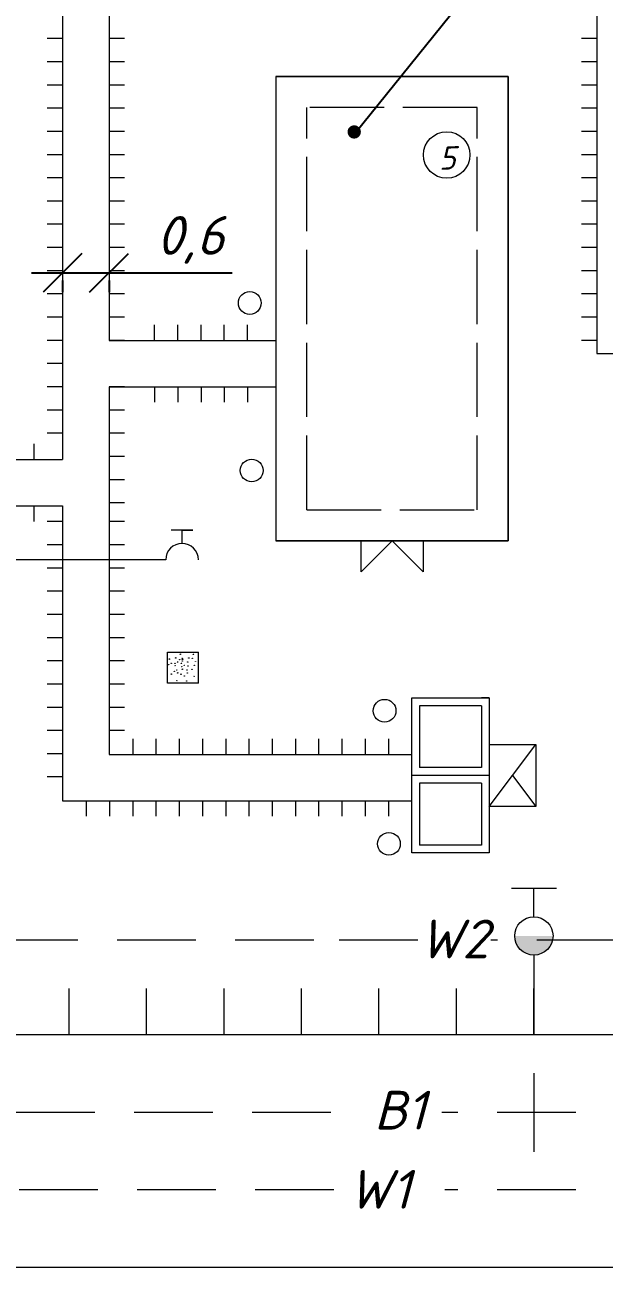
# Model space of a CAD drawing. Header units: millimetres. Extents: x 27137 to 30937, y -4667 to -569.
# Drawn here: x 30489.9 to 30527.3, y -4088.4 to -4008.1 of the extents above; entities that cross this region are included whole.
import ezdxf

# ---------------------------------------------------------------- set-up
doc = ezdxf.new("R2010")
doc.units = ezdxf.units.MM
doc.header["$LTSCALE"] = 0.4
doc.linetypes.add('ACAD_ISO02W100', pattern=[15, 12, -3])
doc.linetypes.add('штриховаяX2', pattern=[38.1, 25.4, -12.7])
doc.styles.add('Isocpeur', font='isocpeui.ttf', dxfattribs={"height": 2.5})
doc.styles.get("Standard").update_dxf_attribs({"font": 'isocpeui.ttf', "height": 2.5})
doc.dimstyles.new('06', dxfattribs={"dimtxt": 2.5, "dimasz": 2.5, "dimexe": 1.25, "dimexo": 0.625, "dimtad": 1, "dimdec": 0, "dimlfac": 200, "dimtxsty": 'Standard', "dimblk": 'OBLIQUE', "dimcen": 2.5, "dimdle": 2, "dimadec": 0, "dimazin": 0, "dimtfac": 1, "dimtdec": 0, "dimtmove": 0, "dimatfit": 3, "dimldrblk": 'OBLIQUE', "dimfxl": 1, "dimarcsym": 0})

# ---------------------------------------------------------------- blocks, each defined once
blk = doc.blocks.new('_Oblique')
at = {"color": 0, "linetype": 'ByBlock', "lineweight": -2}
blk.add_line((-0.5, -0.5), (0.5, 0.5), dxfattribs=at)
blk = doc.blocks.new('*D329')
at = {"color": 0, "lineweight": -2, "transparency": 16777216}
for p, q in [((30490.36, -4024.159), (30495.36, -4024.159)), ((30492.36, -4024.652), (30492.36, -4025.409)), ((30495.36, -4024.159), (30503.318, -4024.159)), ((30495.36, -4024.652), (30495.36, -4025.409))]:
    blk.add_line(p, q, dxfattribs=at)
at = {"layer": 'Defpoints', "color": 0, "transparency": 16777216}
for p in [(30492.36, -4024.027), (30495.36, -4024.027), (30495.36, -4024.159)]:
    blk.add_point(p, dxfattribs=at)
at = {"color": 0, "lineweight": -2, "transparency": 16777216, "xscale": 2.5, "yscale": 2.5, "zscale": 2.5, "rotation": 180}
blk.add_blockref('_Oblique', (30492.36, -4024.159), dxfattribs=at)
at = {"color": 0, "lineweight": -2, "transparency": 16777216, "xscale": 2.5, "yscale": 2.5, "zscale": 2.5}
blk.add_blockref('_Oblique', (30495.36, -4024.159), dxfattribs=at)
at = {"color": 0, "lineweight": 15, "transparency": 16777216, "insert": (30500.621, -4022.034), "char_height": 2.5, "attachment_point": 5, "style": 'Isocpeur'}
blk.add_mtext('0,6', dxfattribs=at)

msp = doc.modelspace()

# ---------------------------------------------------------------- hatches: boundary and pattern name
at = {"lineweight": 15}
h = msp.add_hatch(color=256, dxfattribs=at)
h.dxf.hatch_style = 1
h.paths.add_polyline_path([(30510.7557, -4015.0603), (30511.1882, -4015.0603), (30511.6208, -4015.0603, -1)])
h.paths.add_polyline_path([(30511.1882, -4014.6277, -0.4142136), (30511.6208, -4015.0603), (30511.1882, -4015.0603)])
h = msp.add_hatch(color=256, dxfattribs=at)
h.dxf.hatch_style = 1
h.paths.add_polyline_path([(30511.1882, -4014.6277), (30511.1882, -4015.0603), (30510.7557, -4015.0603, -0.4142136)])
at = {"linetype": 'штриховаяX2', "lineweight": 15, "ltscale": 0.5}
msp.add_hatch(color=256, dxfattribs=at).paths.add_polyline_path([(30521.5497, -4067.0009), (30522.7869, -4067.0009), (30524.0241, -4067.0009, -1)])

# ---------------------------------------------------------------- linework, layer by layer
at = {"lineweight": 15}
for p, q in [((30492.3596, -3990.9031), (30492.3596, -4036.2157)), ((30495.3596, -3993.9031), (30495.3596, -4016.5614)), ((30526.8596, -3993.9031), (30526.8596, -4029.3712)), ((30492.3596, -4009.027), (30491.3596, -4009.027)), ((30492.3596, -4009.027), (30491.3596, -4009.027)), ((30492.3596, -4009.027), (30491.3596, -4009.027)), ((30496.3596, -4009.027), (30495.3596, -4009.027)), ((30496.3596, -4009.027), (30495.3596, -4009.027)), ((30496.3596, -4009.027), (30495.3596, -4009.027)), ((30496.3596, -4009.027), (30495.3596, -4009.027)), ((30496.3596, -4009.027), (30495.3596, -4009.027)), ((30496.3596, -4009.027), (30495.3596, -4009.027)), ((30496.3596, -4009.027), (30495.3596, -4009.027)), ((30496.3596, -4009.027), (30495.3596, -4009.027)), ((30496.3596, -4009.027), (30495.3596, -4009.027)), ((30496.3596, -4009.027), (30495.3596, -4009.027)), ((30496.3596, -4009.027), (30495.3596, -4009.027)), ((30496.3596, -4009.027), (30495.3596, -4009.027)), ((30496.3596, -4009.027), (30495.3596, -4009.027)), ((30496.3596, -4009.027), (30495.3596, -4009.027)), ((30496.3596, -4009.027), (30495.3596, -4009.027)), ((30496.3596, -4009.027), (30495.3596, -4009.027)), ((30496.3596, -4009.027), (30495.3596, -4009.027)), ((30526.8596, -4009.027), (30525.8596, -4009.027)), ((30526.8596, -4009.027), (30525.8596, -4009.027)), ((30526.8596, -4009.027), (30525.8596, -4009.027)), ((30526.8596, -4009.027), (30525.8596, -4009.027)), ((30526.8596, -4009.027), (30525.8596, -4009.027)), ((30526.8596, -4009.027), (30525.8596, -4009.027)), ((30526.8596, -4009.027), (30525.8596, -4009.027)), ((30526.8596, -4009.027), (30525.8596, -4009.027)), ((30492.3596, -4010.527), (30491.3596, -4010.527)), ((30492.3596, -4010.527), (30491.3596, -4010.527)), ((30492.3596, -4010.527), (30491.3596, -4010.527)), ((30492.3596, -4010.527), (30491.3596, -4010.527)), ((30492.3596, -4010.527), (30491.3596, -4010.527)), ((30496.3596, -4010.527), (30495.3596, -4010.527)), ((30496.3596, -4010.527), (30495.3596, -4010.527)), ((30496.3596, -4010.527), (30495.3596, -4010.527)), ((30496.3596, -4010.527), (30495.3596, -4010.527)), ((30496.3596, -4010.527), (30495.3596, -4010.527)), ((30496.3596, -4010.527), (30495.3596, -4010.527)), ((30496.3596, -4010.527), (30495.3596, -4010.527)), ((30496.3596, -4010.527), (30495.3596, -4010.527)), ((30496.3596, -4010.527), (30495.3596, -4010.527)), ((30496.3596, -4010.527), (30495.3596, -4010.527)), ((30496.3596, -4010.527), (30495.3596, -4010.527)), ((30526.8596, -4010.527), (30525.8596, -4010.527)), ((30526.8596, -4010.527), (30525.8596, -4010.527)), ((30526.8596, -4010.527), (30525.8596, -4010.527)), ((30526.8596, -4010.527), (30525.8596, -4010.527)), ((30526.8596, -4010.527), (30525.8596, -4010.527)), ((30526.8596, -4010.527), (30525.8596, -4010.527)), ((30492.3596, -4012.027), (30491.3596, -4012.027)), ((30492.3596, -4012.027), (30491.3596, -4012.027)), ((30492.3596, -4012.027), (30491.3596, -4012.027)), ((30492.3596, -4012.027), (30491.3596, -4012.027)), ((30492.3596, -4012.027), (30491.3596, -4012.027)), ((30492.3596, -4012.027), (30491.3596, -4012.027)), ((30492.3596, -4012.027), (30491.3596, -4012.027)), ((30492.3596, -4012.027), (30491.3596, -4012.027)), ((30492.3596, -4012.027), (30491.3596, -4012.027)), ((30492.3596, -4012.027), (30491.3596, -4012.027)), ((30492.3596, -4012.027), (30491.3596, -4012.027)), ((30496.3596, -4012.027), (30495.3596, -4012.027)), ((30496.3596, -4012.027), (30495.3596, -4012.027)), ((30496.3596, -4012.027), (30495.3596, -4012.027)), ((30496.3596, -4012.027), (30495.3596, -4012.027)), ((30496.3596, -4012.027), (30495.3596, -4012.027)), ((30496.3596, -4012.027), (30495.3596, -4012.027)), ((30496.3596, -4012.027), (30495.3596, -4012.027)), ((30496.3596, -4012.027), (30495.3596, -4012.027)), ((30496.3596, -4012.027), (30495.3596, -4012.027)), ((30496.3596, -4012.027), (30495.3596, -4012.027)), ((30496.3596, -4012.027), (30495.3596, -4012.027)), ((30496.3596, -4012.027), (30495.3596, -4012.027)), ((30496.3596, -4012.027), (30495.3596, -4012.027)), ((30496.3596, -4012.027), (30495.3596, -4012.027)), ((30496.3596, -4012.027), (30495.3596, -4012.027)), ((30496.3596, -4012.027), (30495.3596, -4012.027)), ((30496.3596, -4012.027), (30495.3596, -4012.027)), ((30496.3596, -4012.027), (30495.3596, -4012.027)), ((30496.3596, -4012.027), (30495.3596, -4012.027)), ((30496.3596, -4012.027), (30495.3596, -4012.027)), ((30496.3596, -4012.027), (30495.3596, -4012.027)), ((30496.3596, -4012.027), (30495.3596, -4012.027)), ((30496.3596, -4012.027), (30495.3596, -4012.027)), ((30496.3596, -4012.027), (30495.3596, -4012.027)), ((30496.3596, -4012.027), (30495.3596, -4012.027)), ((30496.3596, -4012.027), (30495.3596, -4012.027)), ((30506.1313, -4011.4736), (30521.1313, -4011.4736)), ((30521.1313, -4011.4736), (30506.1313, -4011.4736)), ((30506.1313, -4011.4736), (30506.1313, -4041.4736)), ((30521.1313, -4011.4736), (30521.1313, -4041.4736)), ((30521.1313, -4041.4736), (30521.1313, -4011.4736)), ((30526.8596, -4012.027), (30525.8596, -4012.027)), ((30526.8596, -4012.027), (30525.8596, -4012.027)), ((30526.8596, -4012.027), (30525.8596, -4012.027)), ((30492.3596, -4013.527), (30491.3596, -4013.527)), ((30492.3596, -4013.527), (30491.3596, -4013.527)), ((30492.3596, -4013.527), (30491.3596, -4013.527)), ((30492.3596, -4013.527), (30491.3596, -4013.527)), ((30492.3596, -4013.527), (30491.3596, -4013.527)), ((30492.3596, -4013.527), (30491.3596, -4013.527)), ((30492.3596, -4013.527), (30491.3596, -4013.527)), ((30492.3596, -4013.527), (30491.3596, -4013.527)), ((30496.3596, -4013.527), (30495.3596, -4013.527)), ((30496.3596, -4013.527), (30495.3596, -4013.527)), ((30496.3596, -4013.527), (30495.3596, -4013.527)), ((30496.3596, -4013.527), (30495.3596, -4013.527)), ((30496.3596, -4013.527), (30495.3596, -4013.527)), ((30496.3596, -4013.527), (30495.3596, -4013.527)), ((30496.3596, -4013.527), (30495.3596, -4013.527)), ((30496.3596, -4013.527), (30495.3596, -4013.527)), ((30496.3596, -4013.527), (30495.3596, -4013.527)), ((30496.3596, -4013.527), (30495.3596, -4013.527)), ((30496.3596, -4013.527), (30495.3596, -4013.527)), ((30496.3596, -4013.527), (30495.3596, -4013.527)), ((30496.3596, -4013.527), (30495.3596, -4013.527)), ((30496.3596, -4013.527), (30495.3596, -4013.527)), ((30496.3596, -4013.527), (30495.3596, -4013.527)), ((30496.3596, -4013.527), (30495.3596, -4013.527)), ((30496.3596, -4013.527), (30495.3596, -4013.527)), ((30496.3596, -4013.527), (30495.3596, -4013.527)), ((30496.3596, -4013.527), (30495.3596, -4013.527)), ((30496.3596, -4013.527), (30495.3596, -4013.527)), ((30496.3596, -4013.527), (30495.3596, -4013.527)), ((30496.3596, -4013.527), (30495.3596, -4013.527)), ((30496.3596, -4013.527), (30495.3596, -4013.527)), ((30496.3596, -4013.527), (30495.3596, -4013.527)), ((30496.3596, -4013.527), (30495.3596, -4013.527)), ((30496.3596, -4013.527), (30495.3596, -4013.527)), ((30496.3596, -4013.527), (30495.3596, -4013.527)), ((30496.3596, -4013.527), (30495.3596, -4013.527)), ((30496.3596, -4013.527), (30495.3596, -4013.527)), ((30496.3596, -4013.527), (30495.3596, -4013.527)), ((30496.3596, -4013.527), (30495.3596, -4013.527)), ((30496.3596, -4013.527), (30495.3596, -4013.527)), ((30496.3596, -4013.527), (30495.3596, -4013.527)), ((30496.3596, -4013.527), (30495.3596, -4013.527)), ((30526.8596, -4013.527), (30525.8596, -4013.527)), ((30526.8596, -4013.527), (30525.8596, -4013.527)), ((30526.8596, -4013.527), (30525.8596, -4013.527)), ((30526.8596, -4013.527), (30525.8596, -4013.527)), ((30526.8596, -4013.527), (30525.8596, -4013.527)), ((30492.3596, -4015.027), (30491.3596, -4015.027)), ((30492.3596, -4015.027), (30491.3596, -4015.027)), ((30492.3596, -4015.027), (30491.3596, -4015.027)), ((30492.3596, -4015.027), (30491.3596, -4015.027)), ((30492.3596, -4015.027), (30491.3596, -4015.027)), ((30492.3596, -4015.027), (30491.3596, -4015.027)), ((30492.3596, -4015.027), (30491.3596, -4015.027)), ((30492.3596, -4015.027), (30491.3596, -4015.027)), ((30495.3596, -4015.027), (30495.3596, -4027.502)), ((30496.3596, -4015.027), (30495.3596, -4015.027)), ((30496.3596, -4015.027), (30495.3596, -4015.027)), ((30496.3596, -4015.027), (30495.3596, -4015.027)), ((30496.3596, -4015.027), (30495.3596, -4015.027)), ((30496.3596, -4015.027), (30495.3596, -4015.027)), ((30496.3596, -4015.027), (30495.3596, -4015.027)), ((30496.3596, -4015.027), (30495.3596, -4015.027)), ((30496.3596, -4015.027), (30495.3596, -4015.027)), ((30496.3596, -4015.027), (30495.3596, -4015.027)), ((30496.3596, -4015.027), (30495.3596, -4015.027)), ((30496.3596, -4015.027), (30495.3596, -4015.027)), ((30496.3596, -4015.027), (30495.3596, -4015.027)), ((30496.3596, -4015.027), (30495.3596, -4015.027)), ((30496.3596, -4015.027), (30495.3596, -4015.027)), ((30496.3596, -4015.027), (30495.3596, -4015.027)), ((30496.3596, -4015.027), (30495.3596, -4015.027)), ((30496.3596, -4015.027), (30495.3596, -4015.027)), ((30496.3596, -4015.027), (30495.3596, -4015.027)), ((30496.3596, -4015.027), (30495.3596, -4015.027)), ((30496.3596, -4015.027), (30495.3596, -4015.027)), ((30496.3596, -4015.027), (30495.3596, -4015.027)), ((30496.3596, -4015.027), (30495.3596, -4015.027)), ((30526.8596, -4015.027), (30525.8596, -4015.027)), ((30526.8596, -4015.027), (30525.8596, -4015.027)), ((30526.8596, -4015.027), (30525.8596, -4015.027)), ((30526.8596, -4015.027), (30525.8596, -4015.027)), ((30526.8596, -4015.027), (30525.8596, -4015.027)), ((30526.8596, -4015.027), (30525.8596, -4015.027)), ((30526.8596, -4015.027), (30525.8596, -4015.027)), ((30526.8596, -4015.027), (30525.8596, -4015.027)), ((30526.8596, -4015.027), (30525.8596, -4015.027)), ((30526.8596, -4015.027), (30525.8596, -4015.027)), ((30526.8596, -4015.027), (30525.8596, -4015.027)), ((30492.3596, -4016.527), (30491.3596, -4016.527)), ((30492.3596, -4016.527), (30491.3596, -4016.527)), ((30492.3596, -4016.527), (30491.3596, -4016.527)), ((30492.3596, -4016.527), (30491.3596, -4016.527)), ((30492.3596, -4016.527), (30491.3596, -4016.527)), ((30492.3596, -4016.527), (30491.3596, -4016.527)), ((30496.3596, -4016.527), (30495.3596, -4016.527)), ((30496.3596, -4016.527), (30495.3596, -4016.527)), ((30496.3596, -4016.527), (30495.3596, -4016.527)), ((30496.3596, -4016.527), (30495.3596, -4016.527)), ((30496.3596, -4016.527), (30495.3596, -4016.527)), ((30496.3596, -4016.527), (30495.3596, -4016.527)), ((30496.3596, -4016.527), (30495.3596, -4016.527)), ((30496.3596, -4016.527), (30495.3596, -4016.527)), ((30496.3596, -4016.527), (30495.3596, -4016.527)), ((30496.3596, -4016.527), (30495.3596, -4016.527)), ((30496.3596, -4016.527), (30495.3596, -4016.527)), ((30496.3596, -4016.527), (30495.3596, -4016.527)), ((30496.3596, -4016.527), (30495.3596, -4016.527)), ((30526.8596, -4016.527), (30525.8596, -4016.527)), ((30526.8596, -4016.527), (30525.8596, -4016.527)), ((30526.8596, -4016.527), (30525.8596, -4016.527)), ((30526.8596, -4016.527), (30525.8596, -4016.527)), ((30526.8596, -4016.527), (30525.8596, -4016.527)), ((30526.8596, -4016.527), (30525.8596, -4016.527)), ((30526.8596, -4016.527), (30525.8596, -4016.527)), ((30526.8596, -4016.527), (30525.8596, -4016.527)), ((30492.3596, -4018.027), (30491.3596, -4018.027)), ((30492.3596, -4018.027), (30491.3596, -4018.027)), ((30492.3596, -4018.027), (30491.3596, -4018.027)), ((30496.3596, -4018.027), (30495.3596, -4018.027)), ((30496.3596, -4018.027), (30495.3596, -4018.027)), ((30496.3596, -4018.027), (30495.3596, -4018.027)), ((30496.3596, -4018.027), (30495.3596, -4018.027)), ((30496.3596, -4018.027), (30495.3596, -4018.027)), ((30496.3596, -4018.027), (30495.3596, -4018.027)), ((30496.3596, -4018.027), (30495.3596, -4018.027)), ((30496.3596, -4018.027), (30495.3596, -4018.027)), ((30496.3596, -4018.027), (30495.3596, -4018.027)), ((30496.3596, -4018.027), (30495.3596, -4018.027)), ((30496.3596, -4018.027), (30495.3596, -4018.027)), ((30496.3596, -4018.027), (30495.3596, -4018.027)), ((30496.3596, -4018.027), (30495.3596, -4018.027)), ((30496.3596, -4018.027), (30495.3596, -4018.027)), ((30496.3596, -4018.027), (30495.3596, -4018.027)), ((30496.3596, -4018.027), (30495.3596, -4018.027)), ((30496.3596, -4018.027), (30495.3596, -4018.027)), ((30526.8596, -4018.027), (30525.8596, -4018.027)), ((30526.8596, -4018.027), (30525.8596, -4018.027)), ((30526.8596, -4018.027), (30525.8596, -4018.027)), ((30526.8596, -4018.027), (30525.8596, -4018.027)), ((30526.8596, -4018.027), (30525.8596, -4018.027)), ((30526.8596, -4018.027), (30525.8596, -4018.027)), ((30526.8596, -4018.027), (30525.8596, -4018.027)), ((30526.8596, -4018.027), (30525.8596, -4018.027)), ((30492.3596, -4019.527), (30491.3596, -4019.527)), ((30492.3596, -4019.527), (30491.3596, -4019.527)), ((30492.3596, -4019.527), (30491.3596, -4019.527)), ((30492.3596, -4019.527), (30491.3596, -4019.527)), ((30492.3596, -4019.527), (30491.3596, -4019.527)), ((30496.3596, -4019.527), (30495.3596, -4019.527)), ((30496.3596, -4019.527), (30495.3596, -4019.527)), ((30496.3596, -4019.527), (30495.3596, -4019.527)), ((30496.3596, -4019.527), (30495.3596, -4019.527)), ((30496.3596, -4019.527), (30495.3596, -4019.527)), ((30496.3596, -4019.527), (30495.3596, -4019.527)), ((30496.3596, -4019.527), (30495.3596, -4019.527)), ((30496.3596, -4019.527), (30495.3596, -4019.527)), ((30496.3596, -4019.527), (30495.3596, -4019.527)), ((30496.3596, -4019.527), (30495.3596, -4019.527)), ((30496.3596, -4019.527), (30495.3596, -4019.527)), ((30526.8596, -4019.527), (30525.8596, -4019.527)), ((30526.8596, -4019.527), (30525.8596, -4019.527)), ((30526.8596, -4019.527), (30525.8596, -4019.527)), ((30526.8596, -4019.527), (30525.8596, -4019.527)), ((30526.8596, -4019.527), (30525.8596, -4019.527)), ((30526.8596, -4019.527), (30525.8596, -4019.527)), ((30492.3596, -4021.027), (30491.3596, -4021.027)), ((30492.3596, -4021.027), (30491.3596, -4021.027)), ((30492.3596, -4021.027), (30491.3596, -4021.027)), ((30492.3596, -4021.027), (30491.3596, -4021.027)), ((30492.3596, -4021.027), (30491.3596, -4021.027)), ((30492.3596, -4021.027), (30491.3596, -4021.027)), ((30492.3596, -4021.027), (30491.3596, -4021.027)), ((30492.3596, -4021.027), (30491.3596, -4021.027)), ((30492.3596, -4021.027), (30491.3596, -4021.027)), ((30492.3596, -4021.027), (30491.3596, -4021.027)), ((30492.3596, -4021.027), (30491.3596, -4021.027)), ((30496.3596, -4021.027), (30495.3596, -4021.027)), ((30496.3596, -4021.027), (30495.3596, -4021.027)), ((30496.3596, -4021.027), (30495.3596, -4021.027)), ((30496.3596, -4021.027), (30495.3596, -4021.027)), ((30496.3596, -4021.027), (30495.3596, -4021.027)), ((30496.3596, -4021.027), (30495.3596, -4021.027)), ((30496.3596, -4021.027), (30495.3596, -4021.027)), ((30496.3596, -4021.027), (30495.3596, -4021.027)), ((30496.3596, -4021.027), (30495.3596, -4021.027)), ((30496.3596, -4021.027), (30495.3596, -4021.027)), ((30496.3596, -4021.027), (30495.3596, -4021.027)), ((30496.3596, -4021.027), (30495.3596, -4021.027)), ((30496.3596, -4021.027), (30495.3596, -4021.027)), ((30526.8596, -4021.027), (30525.8596, -4021.027)), ((30526.8596, -4021.027), (30525.8596, -4021.027)), ((30526.8596, -4021.027), (30525.8596, -4021.027)), ((30492.3596, -4022.527), (30491.3596, -4022.527)), ((30492.3596, -4022.527), (30491.3596, -4022.527)), ((30492.3596, -4022.527), (30491.3596, -4022.527)), ((30492.3596, -4022.527), (30491.3596, -4022.527)), ((30492.3596, -4022.527), (30491.3596, -4022.527)), ((30492.3596, -4022.527), (30491.3596, -4022.527)), ((30492.3596, -4022.527), (30491.3596, -4022.527)), ((30492.3596, -4022.527), (30491.3596, -4022.527)), ((30496.3596, -4022.527), (30495.3596, -4022.527)), ((30496.3596, -4022.527), (30495.3596, -4022.527)), ((30496.3596, -4022.527), (30495.3596, -4022.527)), ((30496.3596, -4022.527), (30495.3596, -4022.527)), ((30496.3596, -4022.527), (30495.3596, -4022.527)), ((30496.3596, -4022.527), (30495.3596, -4022.527)), ((30496.3596, -4022.527), (30495.3596, -4022.527)), ((30496.3596, -4022.527), (30495.3596, -4022.527)), ((30496.3596, -4022.527), (30495.3596, -4022.527)), ((30496.3596, -4022.527), (30495.3596, -4022.527)), ((30496.3596, -4022.527), (30495.3596, -4022.527)), ((30496.3596, -4022.527), (30495.3596, -4022.527)), ((30496.3596, -4022.527), (30495.3596, -4022.527)), ((30496.3596, -4022.527), (30495.3596, -4022.527)), ((30496.3596, -4022.527), (30495.3596, -4022.527)), ((30496.3596, -4022.527), (30495.3596, -4022.527)), ((30496.3596, -4022.527), (30495.3596, -4022.527)), ((30526.8596, -4022.527), (30525.8596, -4022.527)), ((30526.8596, -4022.527), (30525.8596, -4022.527)), ((30526.8596, -4022.527), (30525.8596, -4022.527)), ((30526.8596, -4022.527), (30525.8596, -4022.527)), ((30526.8596, -4022.527), (30525.8596, -4022.527)), ((30492.3596, -4024.027), (30491.3596, -4024.027)), ((30492.3596, -4024.027), (30491.3596, -4024.027)), ((30492.3596, -4024.027), (30491.3596, -4024.027)), ((30492.3596, -4024.027), (30491.3596, -4024.027)), ((30492.3596, -4024.027), (30491.3596, -4024.027)), ((30492.3596, -4024.027), (30491.3596, -4024.027)), ((30492.3596, -4024.027), (30491.3596, -4024.027)), ((30492.3596, -4024.027), (30491.3596, -4024.027)), ((30496.3596, -4024.027), (30495.3596, -4024.027)), ((30496.3596, -4024.027), (30495.3596, -4024.027)), ((30496.3596, -4024.027), (30495.3596, -4024.027)), ((30496.3596, -4024.027), (30495.3596, -4024.027)), ((30496.3596, -4024.027), (30495.3596, -4024.027)), ((30496.3596, -4024.027), (30495.3596, -4024.027)), ((30496.3596, -4024.027), (30495.3596, -4024.027)), ((30496.3596, -4024.027), (30495.3596, -4024.027)), ((30496.3596, -4024.027), (30495.3596, -4024.027)), ((30496.3596, -4024.027), (30495.3596, -4024.027)), ((30496.3596, -4024.027), (30495.3596, -4024.027)), ((30526.8596, -4024.027), (30525.8596, -4024.027)), ((30526.8596, -4024.027), (30525.8596, -4024.027)), ((30526.8596, -4024.027), (30525.8596, -4024.027)), ((30526.8596, -4024.027), (30525.8596, -4024.027)), ((30526.8596, -4024.027), (30525.8596, -4024.027)), ((30526.8596, -4024.027), (30525.8596, -4024.027)), ((30526.8596, -4024.027), (30525.8596, -4024.027)), ((30526.8596, -4024.027), (30525.8596, -4024.027)), ((30526.8596, -4024.027), (30525.8596, -4024.027)), ((30526.8596, -4024.027), (30525.8596, -4024.027)), ((30526.8596, -4024.027), (30525.8596, -4024.027)), ((30492.3596, -4025.527), (30491.3596, -4025.527)), ((30492.3596, -4025.527), (30491.3596, -4025.527)), ((30492.3596, -4025.527), (30491.3596, -4025.527)), ((30492.3596, -4025.527), (30491.3596, -4025.527)), ((30492.3596, -4025.527), (30491.3596, -4025.527)), ((30492.3596, -4025.527), (30491.3596, -4025.527)), ((30495.3596, -4025.527), (30495.3596, -4028.527)), ((30496.3596, -4025.527), (30495.3596, -4025.527)), ((30496.3596, -4025.527), (30495.3596, -4025.527)), ((30496.3596, -4025.527), (30495.3596, -4025.527)), ((30496.3596, -4025.527), (30495.3596, -4025.527)), ((30496.3596, -4025.527), (30495.3596, -4025.527)), ((30496.3596, -4025.527), (30495.3596, -4025.527)), ((30496.3596, -4025.527), (30495.3596, -4025.527)), ((30496.3596, -4025.527), (30495.3596, -4025.527)), ((30496.3596, -4025.527), (30495.3596, -4025.527)), ((30496.3596, -4025.527), (30495.3596, -4025.527)), ((30496.3596, -4025.527), (30495.3596, -4025.527)), ((30496.3596, -4025.527), (30495.3596, -4025.527)), ((30496.3596, -4025.527), (30495.3596, -4025.527)), ((30526.8596, -4025.527), (30525.8596, -4025.527)), ((30526.8596, -4025.527), (30525.8596, -4025.527)), ((30526.8596, -4025.527), (30525.8596, -4025.527)), ((30526.8596, -4025.527), (30525.8596, -4025.527)), ((30526.8596, -4025.527), (30525.8596, -4025.527)), ((30526.8596, -4025.527), (30525.8596, -4025.527)), ((30526.8596, -4025.527), (30525.8596, -4025.527)), ((30526.8596, -4025.527), (30525.8596, -4025.527)), ((30492.3596, -4027.027), (30491.3596, -4027.027)), ((30492.3596, -4027.027), (30491.3596, -4027.027)), ((30492.3596, -4027.027), (30491.3596, -4027.027)), ((30496.3596, -4027.027), (30495.3596, -4027.027)), ((30496.3596, -4027.027), (30495.3596, -4027.027)), ((30496.3596, -4027.027), (30495.3596, -4027.027)), ((30496.3596, -4027.027), (30495.3596, -4027.027)), ((30496.3596, -4027.027), (30495.3596, -4027.027)), ((30496.3596, -4027.027), (30495.3596, -4027.027)), ((30496.3596, -4027.027), (30495.3596, -4027.027)), ((30496.3596, -4027.027), (30495.3596, -4027.027)), ((30526.8596, -4027.027), (30525.8596, -4027.027)), ((30526.8596, -4027.027), (30525.8596, -4027.027)), ((30526.8596, -4027.027), (30525.8596, -4027.027)), ((30526.8596, -4027.027), (30525.8596, -4027.027)), ((30526.8596, -4027.027), (30525.8596, -4027.027)), ((30526.8596, -4027.027), (30525.8596, -4027.027)), ((30526.8596, -4027.027), (30525.8596, -4027.027)), ((30526.8596, -4027.027), (30525.8596, -4027.027)), ((30498.3028, -4028.527), (30498.3028, -4027.527)), ((30498.3028, -4028.527), (30498.3028, -4027.527)), ((30499.8028, -4028.527), (30499.8028, -4027.527)), ((30499.8028, -4028.527), (30499.8028, -4027.527)), ((30501.3028, -4028.527), (30501.3028, -4027.527)), ((30501.3028, -4028.527), (30501.3028, -4027.527)), ((30501.3028, -4028.527), (30501.3028, -4027.527)), ((30501.3028, -4028.527), (30501.3028, -4027.527)), ((30502.8028, -4028.527), (30502.8028, -4027.527)), ((30502.8028, -4028.527), (30502.8028, -4027.527)), ((30504.3028, -4028.527), (30504.3028, -4027.527)), ((30504.3028, -4028.527), (30504.3028, -4027.527)), ((30492.3596, -4028.527), (30491.3596, -4028.527)), ((30492.3596, -4028.527), (30491.3596, -4028.527)), ((30492.3596, -4028.527), (30491.3596, -4028.527)), ((30492.3596, -4028.527), (30491.3596, -4028.527)), ((30492.3596, -4028.527), (30491.3596, -4028.527)), ((30495.3596, -4028.527), (30506.1313, -4028.527)), ((30496.3596, -4028.527), (30495.3596, -4028.527)), ((30496.3596, -4028.527), (30495.3596, -4028.527)), ((30496.3596, -4028.527), (30495.3596, -4028.527)), ((30496.3596, -4028.527), (30495.3596, -4028.527)), ((30496.3596, -4028.527), (30495.3596, -4028.527)), ((30496.3596, -4028.527), (30495.3596, -4028.527)), ((30496.3596, -4028.527), (30495.3596, -4028.527)), ((30496.3596, -4028.527), (30495.3596, -4028.527)), ((30496.3596, -4028.527), (30495.3596, -4028.527)), ((30496.3596, -4028.527), (30495.3596, -4028.527)), ((30496.3596, -4028.527), (30495.3596, -4028.527)), ((30496.3596, -4028.527), (30495.3596, -4028.527)), ((30496.3596, -4028.527), (30495.3596, -4028.527)), ((30496.3596, -4028.527), (30495.3596, -4028.527)), ((30496.3596, -4028.527), (30495.3596, -4028.527)), ((30496.3596, -4028.527), (30495.3596, -4028.527)), ((30496.3596, -4028.527), (30495.3596, -4028.527)), ((30496.3596, -4028.527), (30495.3596, -4028.527)), ((30496.3596, -4028.527), (30495.3596, -4028.527)), ((30496.3596, -4028.527), (30495.3596, -4028.527)), ((30496.3596, -4028.527), (30495.3596, -4028.527)), ((30496.3596, -4028.527), (30495.3596, -4028.527)), ((30526.8596, -4028.527), (30525.8596, -4028.527)), ((30526.8596, -4028.527), (30525.8596, -4028.527)), ((30526.8596, -4028.527), (30525.8596, -4028.527)), ((30526.8596, -4028.527), (30525.8596, -4028.527)), ((30526.8596, -4028.527), (30525.8596, -4028.527)), ((30526.8596, -4028.527), (30525.8596, -4028.527)), ((30526.8596, -4029.3712), (30537.6313, -4029.3712)), ((30492.3596, -4030.027), (30491.3596, -4030.027)), ((30492.3596, -4030.027), (30491.3596, -4030.027)), ((30492.3596, -4030.027), (30491.3596, -4030.027)), ((30492.3596, -4030.027), (30491.3596, -4030.027)), ((30492.3596, -4030.027), (30491.3596, -4030.027)), ((30492.3596, -4030.027), (30491.3596, -4030.027)), ((30492.3596, -4030.027), (30491.3596, -4030.027)), ((30492.3596, -4030.027), (30491.3596, -4030.027)), ((30492.3596, -4030.027), (30491.3596, -4030.027)), ((30492.3596, -4030.027), (30491.3596, -4030.027)), ((30492.3596, -4030.027), (30491.3596, -4030.027)), ((30492.3596, -4031.527), (30491.3596, -4031.527)), ((30492.3596, -4031.527), (30491.3596, -4031.527)), ((30492.3596, -4031.527), (30491.3596, -4031.527)), ((30492.3596, -4031.527), (30491.3596, -4031.527)), ((30492.3596, -4031.527), (30491.3596, -4031.527)), ((30492.3596, -4031.527), (30491.3596, -4031.527)), ((30492.3596, -4031.527), (30491.3596, -4031.527)), ((30492.3596, -4031.527), (30491.3596, -4031.527)), ((30495.3596, -4031.527), (30506.1313, -4031.527)), ((30496.3596, -4031.527), (30495.3596, -4031.527)), ((30496.3596, -4031.527), (30495.3596, -4031.527)), ((30496.3596, -4031.527), (30495.3596, -4031.527)), ((30496.3596, -4031.527), (30495.3596, -4031.527)), ((30496.3596, -4031.527), (30495.3596, -4031.527)), ((30496.3596, -4031.527), (30495.3596, -4031.527)), ((30496.3596, -4031.527), (30495.3596, -4031.527)), ((30496.3596, -4031.527), (30495.3596, -4031.527)), ((30495.3596, -4031.527), (30495.3596, -4039.2157)), ((30498.3028, -4031.527), (30498.3028, -4032.527)), ((30498.3028, -4031.527), (30498.3028, -4032.527)), ((30499.8028, -4031.527), (30499.8028, -4032.527)), ((30499.8028, -4031.527), (30499.8028, -4032.527)), ((30501.3028, -4031.527), (30501.3028, -4032.527)), ((30501.3028, -4031.527), (30501.3028, -4032.527)), ((30501.3028, -4031.527), (30501.3028, -4032.527)), ((30501.3028, -4031.527), (30501.3028, -4032.527)), ((30502.8028, -4031.527), (30502.8028, -4032.527)), ((30502.8028, -4031.527), (30502.8028, -4032.527)), ((30504.3028, -4031.527), (30504.3028, -4032.527)), ((30504.3028, -4031.527), (30504.3028, -4032.527)), ((30492.3596, -4033.027), (30491.3596, -4033.027)), ((30492.3596, -4033.027), (30491.3596, -4033.027)), ((30492.3596, -4033.027), (30491.3596, -4033.027)), ((30492.3596, -4033.027), (30491.3596, -4033.027)), ((30492.3596, -4033.027), (30491.3596, -4033.027)), ((30492.3596, -4033.027), (30491.3596, -4033.027)), ((30492.3596, -4033.027), (30491.3596, -4033.027)), ((30492.3596, -4033.027), (30491.3596, -4033.027)), ((30496.3596, -4033.027), (30495.3596, -4033.027)), ((30496.3596, -4033.027), (30495.3596, -4033.027)), ((30496.3596, -4033.027), (30495.3596, -4033.027)), ((30496.3596, -4033.027), (30495.3596, -4033.027)), ((30496.3596, -4033.027), (30495.3596, -4033.027)), ((30496.3596, -4033.027), (30495.3596, -4033.027)), ((30496.3596, -4033.027), (30495.3596, -4033.027)), ((30496.3596, -4033.027), (30495.3596, -4033.027)), ((30496.3596, -4033.027), (30495.3596, -4033.027)), ((30496.3596, -4033.027), (30495.3596, -4033.027)), ((30496.3596, -4033.027), (30495.3596, -4033.027)), ((30492.3596, -4034.527), (30491.3596, -4034.527)), ((30492.3596, -4034.527), (30491.3596, -4034.527)), ((30492.3596, -4034.527), (30491.3596, -4034.527)), ((30496.3596, -4034.527), (30495.3596, -4034.527)), ((30496.3596, -4034.527), (30495.3596, -4034.527)), ((30496.3596, -4034.527), (30495.3596, -4034.527)), ((30496.3596, -4034.527), (30495.3596, -4034.527)), ((30496.3596, -4034.527), (30495.3596, -4034.527)), ((30496.3596, -4034.527), (30495.3596, -4034.527)), ((30496.3596, -4034.527), (30495.3596, -4034.527)), ((30496.3596, -4034.527), (30495.3596, -4034.527)), ((30496.3596, -4034.527), (30495.3596, -4034.527)), ((30496.3596, -4034.527), (30495.3596, -4034.527)), ((30496.3596, -4034.527), (30495.3596, -4034.527)), ((30496.3596, -4034.527), (30495.3596, -4034.527)), ((30496.3596, -4034.527), (30495.3596, -4034.527)), ((30496.3596, -4034.527), (30495.3596, -4034.527)), ((30496.3596, -4034.527), (30495.3596, -4034.527)), ((30496.3596, -4034.527), (30495.3596, -4034.527)), ((30496.3596, -4034.527), (30495.3596, -4034.527)), ((30496.3596, -4034.527), (30495.3596, -4034.527)), ((30496.3596, -4034.527), (30495.3596, -4034.527)), ((30496.3596, -4034.527), (30495.3596, -4034.527)), ((30496.3596, -4034.527), (30495.3596, -4034.527)), ((30496.3596, -4034.527), (30495.3596, -4034.527)), ((30490.5311, -4036.2157), (30490.5311, -4035.2157)), ((30490.5311, -4036.2157), (30490.5311, -4035.2157)), ((30496.3596, -4036.027), (30495.3596, -4036.027)), ((30496.3596, -4036.027), (30495.3596, -4036.027)), ((30496.3596, -4036.027), (30495.3596, -4036.027)), ((30496.3596, -4036.027), (30495.3596, -4036.027)), ((30496.3596, -4036.027), (30495.3596, -4036.027)), ((30496.3596, -4036.027), (30495.3596, -4036.027)), ((30496.3596, -4036.027), (30495.3596, -4036.027)), ((30496.3596, -4036.027), (30495.3596, -4036.027)), ((30496.3596, -4036.027), (30495.3596, -4036.027)), ((30496.3596, -4036.027), (30495.3596, -4036.027)), ((30496.3596, -4036.027), (30495.3596, -4036.027)), ((30453.0311, -4036.2157), (30492.3596, -4036.2157)), ((30496.3596, -4037.527), (30495.3596, -4037.527)), ((30496.3596, -4037.527), (30495.3596, -4037.527)), ((30496.3596, -4037.527), (30495.3596, -4037.527)), ((30496.3596, -4037.527), (30495.3596, -4037.527)), ((30496.3596, -4037.527), (30495.3596, -4037.527)), ((30496.3596, -4037.527), (30495.3596, -4037.527)), ((30496.3596, -4037.527), (30495.3596, -4037.527)), ((30496.3596, -4037.527), (30495.3596, -4037.527)), ((30453.0311, -4039.2157), (30492.3596, -4039.2157)), ((30490.5311, -4040.2157), (30490.5311, -4039.2157)), ((30490.5311, -4040.2157), (30490.5311, -4039.2157)), ((30496.3596, -4039.027), (30495.3596, -4039.027)), ((30496.3596, -4039.027), (30495.3596, -4039.027)), ((30496.3596, -4039.027), (30495.3596, -4039.027)), ((30492.3596, -4040.2317), (30491.3596, -4040.2317)), ((30492.3596, -4040.2317), (30491.3596, -4040.2317)), ((30492.3596, -4040.2317), (30491.3596, -4040.2317)), ((30492.3596, -4040.2317), (30491.3596, -4040.2317)), ((30492.3596, -4040.2317), (30491.3596, -4040.2317)), ((30492.3596, -4040.2317), (30491.3596, -4040.2317)), ((30492.3596, -4040.2317), (30491.3596, -4040.2317)), ((30492.3596, -4040.2317), (30491.3596, -4040.2317)), ((30496.3596, -4040.2317), (30495.3596, -4040.2317)), ((30496.3596, -4040.2317), (30495.3596, -4040.2317)), ((30496.3596, -4040.2317), (30495.3596, -4040.2317)), ((30496.3596, -4040.2317), (30495.3596, -4040.2317)), ((30496.3596, -4040.2317), (30495.3596, -4040.2317)), ((30496.3596, -4040.2317), (30495.3596, -4040.2317)), ((30496.3596, -4040.2317), (30495.3596, -4040.2317)), ((30496.3596, -4040.2317), (30495.3596, -4040.2317)), ((30496.3596, -4040.2317), (30495.3596, -4040.2317)), ((30496.3596, -4040.2317), (30495.3596, -4040.2317)), ((30496.3596, -4040.2317), (30495.3596, -4040.2317)), ((30500.7746, -4040.7939), (30499.3746, -4040.7939)), ((30500.0746, -4041.6435), (30500.0746, -4040.7939)), ((30500.0746, -4040.7939), (30500.7746, -4040.7939)), ((30492.3596, -4041.7317), (30491.3596, -4041.7317)), ((30492.3596, -4041.7317), (30491.3596, -4041.7317)), ((30492.3596, -4041.7317), (30491.3596, -4041.7317)), ((30492.3596, -4041.7317), (30491.3596, -4041.7317)), ((30492.3596, -4041.7317), (30491.3596, -4041.7317)), ((30492.3596, -4041.7317), (30491.3596, -4041.7317)), ((30496.3596, -4041.7317), (30495.3596, -4041.7317)), ((30496.3596, -4041.7317), (30495.3596, -4041.7317)), ((30496.3596, -4041.7317), (30495.3596, -4041.7317)), ((30496.3596, -4041.7317), (30495.3596, -4041.7317)), ((30496.3596, -4041.7317), (30495.3596, -4041.7317)), ((30496.3596, -4041.7317), (30495.3596, -4041.7317)), ((30496.3596, -4041.7317), (30495.3596, -4041.7317)), ((30496.3596, -4041.7317), (30495.3596, -4041.7317)), ((30496.3596, -4041.7317), (30495.3596, -4041.7317)), ((30496.3596, -4041.7317), (30495.3596, -4041.7317)), ((30496.3596, -4041.7317), (30495.3596, -4041.7317)), ((30496.3596, -4041.7317), (30495.3596, -4041.7317)), ((30496.3596, -4041.7317), (30495.3596, -4041.7317)), ((30521.1313, -4041.4736), (30506.1313, -4041.4736)), ((30506.1313, -4041.4736), (30521.1313, -4041.4736)), ((30511.6313, -4043.4736), (30511.6313, -4041.4736)), ((30511.6313, -4043.4736), (30513.6313, -4041.4736)), ((30513.6313, -4041.4736), (30515.6313, -4043.4736)), ((30515.6313, -4041.4736), (30515.6313, -4043.4736)), ((30492.3596, -4043.2317), (30491.3596, -4043.2317)), ((30492.3596, -4043.2317), (30491.3596, -4043.2317)), ((30492.3596, -4043.2317), (30491.3596, -4043.2317)), ((30496.3596, -4043.2317), (30495.3596, -4043.2317)), ((30496.3596, -4043.2317), (30495.3596, -4043.2317)), ((30496.3596, -4043.2317), (30495.3596, -4043.2317)), ((30496.3596, -4043.2317), (30495.3596, -4043.2317)), ((30496.3596, -4043.2317), (30495.3596, -4043.2317)), ((30496.3596, -4043.2317), (30495.3596, -4043.2317)), ((30496.3596, -4043.2317), (30495.3596, -4043.2317)), ((30496.3596, -4043.2317), (30495.3596, -4043.2317)), ((30496.3596, -4043.2317), (30495.3596, -4043.2317)), ((30496.3596, -4043.2317), (30495.3596, -4043.2317)), ((30496.3596, -4043.2317), (30495.3596, -4043.2317)), ((30496.3596, -4043.2317), (30495.3596, -4043.2317)), ((30496.3596, -4043.2317), (30495.3596, -4043.2317)), ((30496.3596, -4043.2317), (30495.3596, -4043.2317)), ((30492.3596, -4044.7317), (30491.3596, -4044.7317)), ((30492.3596, -4044.7317), (30491.3596, -4044.7317)), ((30492.3596, -4044.7317), (30491.3596, -4044.7317)), ((30492.3596, -4044.7317), (30491.3596, -4044.7317)), ((30492.3596, -4044.7317), (30491.3596, -4044.7317)), ((30496.3596, -4044.7317), (30495.3596, -4044.7317)), ((30496.3596, -4044.7317), (30495.3596, -4044.7317)), ((30496.3596, -4044.7317), (30495.3596, -4044.7317)), ((30496.3596, -4044.7317), (30495.3596, -4044.7317)), ((30496.3596, -4044.7317), (30495.3596, -4044.7317)), ((30496.3596, -4044.7317), (30495.3596, -4044.7317)), ((30496.3596, -4044.7317), (30495.3596, -4044.7317)), ((30496.3596, -4044.7317), (30495.3596, -4044.7317)), ((30492.3596, -4046.2317), (30491.3596, -4046.2317)), ((30492.3596, -4046.2317), (30491.3596, -4046.2317)), ((30492.3596, -4046.2317), (30491.3596, -4046.2317)), ((30492.3596, -4046.2317), (30491.3596, -4046.2317)), ((30492.3596, -4046.2317), (30491.3596, -4046.2317)), ((30492.3596, -4046.2317), (30491.3596, -4046.2317)), ((30492.3596, -4046.2317), (30491.3596, -4046.2317)), ((30492.3596, -4046.2317), (30491.3596, -4046.2317)), ((30492.3596, -4046.2317), (30491.3596, -4046.2317)), ((30492.3596, -4046.2317), (30491.3596, -4046.2317)), ((30492.3596, -4046.2317), (30491.3596, -4046.2317)), ((30496.3596, -4046.2317), (30495.3596, -4046.2317)), ((30496.3596, -4046.2317), (30495.3596, -4046.2317)), ((30496.3596, -4046.2317), (30495.3596, -4046.2317)), ((30496.3596, -4046.2317), (30495.3596, -4046.2317)), ((30496.3596, -4046.2317), (30495.3596, -4046.2317)), ((30496.3596, -4046.2317), (30495.3596, -4046.2317)), ((30496.3596, -4046.2317), (30495.3596, -4046.2317)), ((30496.3596, -4046.2317), (30495.3596, -4046.2317)), ((30496.3596, -4046.2317), (30495.3596, -4046.2317)), ((30496.3596, -4046.2317), (30495.3596, -4046.2317)), ((30496.3596, -4046.2317), (30495.3596, -4046.2317)), ((30496.3596, -4046.2317), (30495.3596, -4046.2317)), ((30496.3596, -4046.2317), (30495.3596, -4046.2317)), ((30496.3596, -4046.2317), (30495.3596, -4046.2317)), ((30496.3596, -4046.2317), (30495.3596, -4046.2317)), ((30496.3596, -4046.2317), (30495.3596, -4046.2317)), ((30496.3596, -4046.2317), (30495.3596, -4046.2317)), ((30496.3596, -4046.2317), (30495.3596, -4046.2317)), ((30496.3596, -4046.2317), (30495.3596, -4046.2317)), ((30492.3596, -4047.7317), (30491.3596, -4047.7317)), ((30492.3596, -4047.7317), (30491.3596, -4047.7317)), ((30492.3596, -4047.7317), (30491.3596, -4047.7317)), ((30492.3596, -4047.7317), (30491.3596, -4047.7317)), ((30492.3596, -4047.7317), (30491.3596, -4047.7317)), ((30492.3596, -4047.7317), (30491.3596, -4047.7317)), ((30492.3596, -4047.7317), (30491.3596, -4047.7317)), ((30492.3596, -4047.7317), (30491.3596, -4047.7317)), ((30496.3596, -4047.7317), (30495.3596, -4047.7317)), ((30496.3596, -4047.7317), (30495.3596, -4047.7317)), ((30496.3596, -4047.7317), (30495.3596, -4047.7317)), ((30496.3596, -4047.7317), (30495.3596, -4047.7317)), ((30496.3596, -4047.7317), (30495.3596, -4047.7317)), ((30496.3596, -4047.7317), (30495.3596, -4047.7317)), ((30496.3596, -4047.7317), (30495.3596, -4047.7317)), ((30496.3596, -4047.7317), (30495.3596, -4047.7317)), ((30496.3596, -4047.7317), (30495.3596, -4047.7317)), ((30496.3596, -4047.7317), (30495.3596, -4047.7317)), ((30496.3596, -4047.7317), (30495.3596, -4047.7317)), ((30496.3596, -4047.7317), (30495.3596, -4047.7317)), ((30496.3596, -4047.7317), (30495.3596, -4047.7317)), ((30496.3596, -4047.7317), (30495.3596, -4047.7317)), ((30496.3596, -4047.7317), (30495.3596, -4047.7317)), ((30496.3596, -4047.7317), (30495.3596, -4047.7317)), ((30496.3596, -4047.7317), (30495.3596, -4047.7317)), ((30496.3596, -4047.7317), (30495.3596, -4047.7317)), ((30496.3596, -4047.7317), (30495.3596, -4047.7317)), ((30499.1442, -4050.6668), (30499.1442, -4048.6668)), ((30499.1442, -4048.6668), (30501.1442, -4048.6668)), ((30492.3596, -4049.2317), (30491.3596, -4049.2317)), ((30492.3596, -4049.2317), (30491.3596, -4049.2317)), ((30492.3596, -4049.2317), (30491.3596, -4049.2317)), ((30492.3596, -4049.2317), (30491.3596, -4049.2317)), ((30492.3596, -4049.2317), (30491.3596, -4049.2317)), ((30492.3596, -4049.2317), (30491.3596, -4049.2317)), ((30492.3596, -4049.2317), (30491.3596, -4049.2317)), ((30492.3596, -4049.2317), (30491.3596, -4049.2317)), ((30496.3596, -4049.2317), (30495.3596, -4049.2317)), ((30496.3596, -4049.2317), (30495.3596, -4049.2317)), ((30496.3596, -4049.2317), (30495.3596, -4049.2317)), ((30496.3596, -4049.2317), (30495.3596, -4049.2317)), ((30496.3596, -4049.2317), (30495.3596, -4049.2317)), ((30496.3596, -4049.2317), (30495.3596, -4049.2317)), ((30496.3596, -4049.2317), (30495.3596, -4049.2317)), ((30496.3596, -4049.2317), (30495.3596, -4049.2317)), ((30496.3596, -4049.2317), (30495.3596, -4049.2317)), ((30496.3596, -4049.2317), (30495.3596, -4049.2317)), ((30496.3596, -4049.2317), (30495.3596, -4049.2317)), ((30496.3596, -4049.2317), (30495.3596, -4049.2317)), ((30496.3596, -4049.2317), (30495.3596, -4049.2317)), ((30496.3596, -4049.2317), (30495.3596, -4049.2317)), ((30496.3596, -4049.2317), (30495.3596, -4049.2317)), ((30496.3596, -4049.2317), (30495.3596, -4049.2317)), ((30496.3596, -4049.2317), (30495.3596, -4049.2317)), ((30496.3596, -4049.2317), (30495.3596, -4049.2317)), ((30496.3596, -4049.2317), (30495.3596, -4049.2317)), ((30496.3596, -4049.2317), (30495.3596, -4049.2317)), ((30496.3596, -4049.2317), (30495.3596, -4049.2317)), ((30496.3596, -4049.2317), (30495.3596, -4049.2317)), ((30496.3596, -4049.2317), (30495.3596, -4049.2317)), ((30496.3596, -4049.2317), (30495.3596, -4049.2317)), ((30496.3596, -4049.2317), (30495.3596, -4049.2317)), ((30496.3596, -4049.2317), (30495.3596, -4049.2317)), ((30496.3596, -4049.2317), (30495.3596, -4049.2317)), ((30492.3596, -4050.7317), (30491.3596, -4050.7317)), ((30492.3596, -4050.7317), (30491.3596, -4050.7317)), ((30492.3596, -4050.7317), (30491.3596, -4050.7317)), ((30492.3596, -4050.7317), (30491.3596, -4050.7317)), ((30492.3596, -4050.7317), (30491.3596, -4050.7317)), ((30492.3596, -4050.7317), (30491.3596, -4050.7317)), ((30492.3596, -4050.7317), (30491.3596, -4050.7317)), ((30492.3596, -4050.7317), (30491.3596, -4050.7317)), ((30496.3596, -4050.7317), (30495.3596, -4050.7317)), ((30496.3596, -4050.7317), (30495.3596, -4050.7317)), ((30496.3596, -4050.7317), (30495.3596, -4050.7317)), ((30496.3596, -4050.7317), (30495.3596, -4050.7317)), ((30496.3596, -4050.7317), (30495.3596, -4050.7317)), ((30496.3596, -4050.7317), (30495.3596, -4050.7317)), ((30496.3596, -4050.7317), (30495.3596, -4050.7317)), ((30496.3596, -4050.7317), (30495.3596, -4050.7317)), ((30496.3596, -4050.7317), (30495.3596, -4050.7317)), ((30496.3596, -4050.7317), (30495.3596, -4050.7317)), ((30496.3596, -4050.7317), (30495.3596, -4050.7317)), ((30496.3596, -4050.7317), (30495.3596, -4050.7317)), ((30496.3596, -4050.7317), (30495.3596, -4050.7317)), ((30496.3596, -4050.7317), (30495.3596, -4050.7317)), ((30501.1442, -4050.6668), (30499.1442, -4050.6668)), ((30492.3596, -4052.2317), (30491.3596, -4052.2317)), ((30492.3596, -4052.2317), (30491.3596, -4052.2317)), ((30492.3596, -4052.2317), (30491.3596, -4052.2317)), ((30492.3596, -4052.2317), (30491.3596, -4052.2317)), ((30492.3596, -4052.2317), (30491.3596, -4052.2317)), ((30492.3596, -4052.2317), (30491.3596, -4052.2317)), ((30492.3596, -4052.2317), (30491.3596, -4052.2317)), ((30492.3596, -4052.2317), (30491.3596, -4052.2317)), ((30492.3596, -4052.2317), (30491.3596, -4052.2317)), ((30492.3596, -4052.2317), (30491.3596, -4052.2317)), ((30492.3596, -4052.2317), (30491.3596, -4052.2317)), ((30496.3596, -4052.2317), (30495.3596, -4052.2317)), ((30496.3596, -4052.2317), (30495.3596, -4052.2317)), ((30496.3596, -4052.2317), (30495.3596, -4052.2317)), ((30496.3596, -4052.2317), (30495.3596, -4052.2317)), ((30496.3596, -4052.2317), (30495.3596, -4052.2317)), ((30496.3596, -4052.2317), (30495.3596, -4052.2317)), ((30496.3596, -4052.2317), (30495.3596, -4052.2317)), ((30496.3596, -4052.2317), (30495.3596, -4052.2317)), ((30514.9111, -4061.6282), (30514.9111, -4051.6282)), ((30514.9111, -4051.6282), (30519.9111, -4051.6282)), ((30519.4111, -4052.1282), (30515.4111, -4052.1282)), ((30515.4111, -4052.1282), (30515.4111, -4056.1282)), ((30519.9111, -4051.6282), (30519.4111, -4051.6282)), ((30519.4111, -4052.1282), (30519.4111, -4056.1282)), ((30519.9111, -4051.6282), (30519.9111, -4061.6282)), ((30519.9111, -4051.6282), (30519.9111, -4056.6282)), ((30519.9111, -4051.6282), (30519.9111, -4052.6282)), ((30492.3596, -4053.7317), (30491.3596, -4053.7317)), ((30492.3596, -4053.7317), (30491.3596, -4053.7317)), ((30492.3596, -4053.7317), (30491.3596, -4053.7317)), ((30492.3596, -4053.7317), (30491.3596, -4053.7317)), ((30492.3596, -4053.7317), (30491.3596, -4053.7317)), ((30492.3596, -4053.7317), (30491.3596, -4053.7317)), ((30492.3596, -4053.7317), (30491.3596, -4053.7317)), ((30492.3596, -4053.7317), (30491.3596, -4053.7317)), ((30496.3596, -4053.7317), (30495.3596, -4053.7317)), ((30496.3596, -4053.7317), (30495.3596, -4053.7317)), ((30496.3596, -4053.7317), (30495.3596, -4053.7317)), ((30496.9138, -4055.2689), (30496.9138, -4054.2689)), ((30496.9138, -4055.2689), (30496.9138, -4054.2689)), ((30498.4138, -4055.2689), (30498.4138, -4054.2689)), ((30498.4138, -4055.2689), (30498.4138, -4054.2689)), ((30499.9138, -4055.2689), (30499.9138, -4054.2689)), ((30499.9138, -4055.2689), (30499.9138, -4054.2689)), ((30501.4138, -4055.2689), (30501.4138, -4054.2689)), ((30502.9138, -4055.2689), (30502.9138, -4054.2689)), ((30502.9138, -4055.2689), (30502.9138, -4054.2689)), ((30504.4138, -4055.2689), (30504.4138, -4054.2689)), ((30504.4138, -4055.2689), (30504.4138, -4054.2689)), ((30504.4138, -4055.2689), (30504.4138, -4054.2689)), ((30504.4138, -4055.2689), (30504.4138, -4054.2689)), ((30505.9138, -4055.2689), (30505.9138, -4054.2689)), ((30505.9138, -4055.2689), (30505.9138, -4054.2689)), ((30505.9138, -4055.2689), (30505.9138, -4054.2689)), ((30505.9138, -4055.2689), (30505.9138, -4054.2689)), ((30507.4138, -4055.2689), (30507.4138, -4054.2689)), ((30507.4138, -4055.2689), (30507.4138, -4054.2689)), ((30507.4138, -4055.2689), (30507.4138, -4054.2689)), ((30507.4138, -4055.2689), (30507.4138, -4054.2689)), ((30508.9138, -4055.2689), (30508.9138, -4054.2689)), ((30508.9138, -4055.2689), (30508.9138, -4054.2689)), ((30508.9138, -4055.2689), (30508.9138, -4054.2689)), ((30508.9138, -4055.2689), (30508.9138, -4054.2689)), ((30510.4138, -4055.2689), (30510.4138, -4054.2689)), ((30510.4138, -4055.2689), (30510.4138, -4054.2689)), ((30510.4138, -4055.2689), (30510.4138, -4054.2689)), ((30510.4138, -4055.2689), (30510.4138, -4054.2689)), ((30511.9138, -4055.2689), (30511.9138, -4054.2689)), ((30511.9138, -4055.2689), (30511.9138, -4054.2689)), ((30511.9138, -4055.2689), (30511.9138, -4054.2689)), ((30511.9138, -4055.2689), (30511.9138, -4054.2689)), ((30513.4138, -4055.2689), (30513.4138, -4054.2689)), ((30513.4138, -4055.2689), (30513.4138, -4054.2689)), ((30513.4138, -4055.2689), (30513.4138, -4054.2689)), ((30514.9138, -4055.2689), (30514.9138, -4054.2689)), ((30514.9138, -4055.2689), (30514.9138, -4054.2689)), ((30519.9111, -4054.6282), (30522.9111, -4054.6282)), ((30519.9111, -4058.6282), (30522.9111, -4054.6282)), ((30522.9111, -4054.6282), (30522.9111, -4058.6282)), ((30492.3596, -4055.2317), (30491.3596, -4055.2317)), ((30492.3596, -4055.2317), (30491.3596, -4055.2317)), ((30492.3596, -4055.2317), (30491.3596, -4055.2317)), ((30492.3596, -4055.2317), (30491.3596, -4055.2317)), ((30492.3596, -4055.2317), (30491.3596, -4055.2317)), ((30492.3596, -4055.2317), (30491.3596, -4055.2317)), ((30492.3596, -4055.2317), (30491.3596, -4055.2317)), ((30492.3596, -4055.2317), (30491.3596, -4055.2317)), ((30495.3596, -4055.2689), (30514.9138, -4055.2689)), ((30519.4111, -4056.1282), (30515.4111, -4056.1282)), ((30492.3596, -4056.7317), (30491.3596, -4056.7317)), ((30492.3596, -4056.7317), (30491.3596, -4056.7317)), ((30492.3596, -4056.7317), (30491.3596, -4056.7317)), ((30519.9111, -4056.6282), (30514.9111, -4056.6282)), ((30521.4111, -4056.6282), (30522.9111, -4058.6282)), ((30519.4111, -4057.1282), (30515.4111, -4057.1282)), ((30515.4111, -4057.1282), (30515.4111, -4061.1282)), ((30519.4111, -4057.1282), (30519.4111, -4061.1282)), ((30492.3596, -4058.2689), (30513.4138, -4058.2689)), ((30492.3596, -4058.2689), (30514.9138, -4058.2689)), ((30493.9138, -4059.2689), (30493.9138, -4058.2689)), ((30493.9138, -4059.2689), (30493.9138, -4058.2689)), ((30495.4138, -4059.2689), (30495.4138, -4058.2689)), ((30495.4138, -4059.2689), (30495.4138, -4058.2689)), ((30496.9138, -4059.2689), (30496.9138, -4058.2689)), ((30496.9138, -4059.2689), (30496.9138, -4058.2689)), ((30498.4138, -4059.2689), (30498.4138, -4058.2689)), ((30498.4138, -4059.2689), (30498.4138, -4058.2689)), ((30499.9138, -4059.2689), (30499.9138, -4058.2689)), ((30499.9138, -4059.2689), (30499.9138, -4058.2689)), ((30501.4138, -4059.2689), (30501.4138, -4058.2689)), ((30501.4138, -4059.2689), (30501.4138, -4058.2689)), ((30502.9138, -4059.2689), (30502.9138, -4058.2689)), ((30502.9138, -4059.2689), (30502.9138, -4058.2689)), ((30504.4138, -4059.2689), (30504.4138, -4058.2689)), ((30504.4138, -4059.2689), (30504.4138, -4058.2689)), ((30504.4138, -4059.2689), (30504.4138, -4058.2689)), ((30504.4138, -4059.2689), (30504.4138, -4058.2689)), ((30505.9138, -4059.2689), (30505.9138, -4058.2689)), ((30505.9138, -4059.2689), (30505.9138, -4058.2689)), ((30505.9138, -4059.2689), (30505.9138, -4058.2689)), ((30505.9138, -4059.2689), (30505.9138, -4058.2689)), ((30507.4138, -4059.2689), (30507.4138, -4058.2689)), ((30507.4138, -4059.2689), (30507.4138, -4058.2689)), ((30507.4138, -4059.2689), (30507.4138, -4058.2689)), ((30507.4138, -4059.2689), (30507.4138, -4058.2689)), ((30508.9138, -4059.2689), (30508.9138, -4058.2689)), ((30508.9138, -4059.2689), (30508.9138, -4058.2689)), ((30508.9138, -4059.2689), (30508.9138, -4058.2689)), ((30508.9138, -4059.2689), (30508.9138, -4058.2689)), ((30510.4138, -4059.2689), (30510.4138, -4058.2689)), ((30510.4138, -4059.2689), (30510.4138, -4058.2689)), ((30510.4138, -4059.2689), (30510.4138, -4058.2689)), ((30510.4138, -4059.2689), (30510.4138, -4058.2689)), ((30511.9138, -4059.2689), (30511.9138, -4058.2689)), ((30511.9138, -4059.2689), (30511.9138, -4058.2689)), ((30511.9138, -4059.2689), (30511.9138, -4058.2689)), ((30511.9138, -4059.2689), (30511.9138, -4058.2689)), ((30513.4138, -4059.2689), (30513.4138, -4058.2689)), ((30513.4138, -4059.2689), (30513.4138, -4058.2689)), ((30513.4138, -4059.2689), (30513.4138, -4058.2689)), ((30513.4138, -4059.2689), (30513.4138, -4058.2689)), ((30514.9138, -4059.2689), (30514.9138, -4058.2689)), ((30514.9138, -4059.2689), (30514.9138, -4058.2689)), ((30522.9111, -4058.6282), (30519.9111, -4058.6282)), ((30519.9111, -4061.6282), (30514.9111, -4061.6282)), ((30519.4111, -4061.1282), (30515.4111, -4061.1282)), ((30492.7869, -4073.3981), (30492.7869, -4070.3981)), ((30497.7869, -4073.3981), (30497.7869, -4070.3981)), ((30502.7869, -4073.3981), (30502.7869, -4070.3981)), ((30507.7869, -4073.3981), (30507.7869, -4070.3981)), ((30512.7869, -4073.3981), (30512.7869, -4070.3981)), ((30512.7869, -4073.3981), (30512.7869, -4070.3981)), ((30517.7869, -4073.3981), (30517.7869, -4070.3981)), ((30517.7869, -4073.3981), (30517.7869, -4070.3981)), ((30522.7869, -4073.3981), (30522.7869, -4070.3981)), ((30563.6046, -4073.3981), (30440.4963, -4073.3981)), ((30385.0393, -4088.3981), (30563.6043, -4088.3981))]:
    msp.add_line(p, q, dxfattribs=at)
at = {"ltscale": 0.5}
msp.add_line((30520.6323, -4003.495), (30511.2116, -4015.1929), dxfattribs=at)
at = {"linetype": 'ACAD_ISO02W100', "lineweight": 15}
for p, q in [((30519.1313, -4013.4736), (30508.1313, -4013.4736)), ((30508.1313, -4039.4736), (30508.1313, -4013.4736)), ((30519.1313, -4039.4736), (30519.1313, -4013.4736)), ((30508.1313, -4039.4736), (30519.1313, -4039.4736))]:
    msp.add_line(p, q, dxfattribs=at)
at = {"lineweight": 15, "ltscale": 0.5}
for p, q in [((30492.3596, -4039.2157), (30492.3596, -4058.2689)), ((30495.3596, -4039.2157), (30495.3596, -4053.8503)), ((30499.0194, -4042.6988), (30488.5902, -4042.6988)), ((30501.1442, -4050.6668), (30501.1442, -4048.6668)), ((30495.3596, -4053.8503), (30495.3596, -4055.2689))]:
    msp.add_line(p, q, dxfattribs=at)
at = {"linetype": 'штриховаяX2', "lineweight": 15, "ltscale": 0.5}
for p, q in [((30522.7925, -4063.932), (30521.3348, -4063.932)), ((30522.7925, -4065.7631), (30522.7925, -4063.932)), ((30524.2503, -4063.932), (30522.7925, -4063.932)), ((30508.5907, -4067.2643), (30485.2714, -4067.2643)), ((30515.2971, -4067.2643), (30509.7578, -4067.2643)), ((30550.9212, -4067.2643), (30520.0164, -4067.2643)), ((30522.7869, -4068.2381), (30522.7869, -4083.3981)), ((30509.6814, -4078.3981), (30475.9387, -4078.3981)), ((30563.6045, -4078.3981), (30516.8466, -4078.3981)), ((30509.8712, -4083.3981), (30477.0064, -4083.3981)), ((30563.6044, -4083.3981), (30517.0364, -4083.3981))]:
    msp.add_line(p, q, dxfattribs=at)
at = {"lineweight": 15}
for centre, radius in [((30517.1605, -4016.5466), 1.5), ((30504.4435, -4026.1079), 0.7344), ((30504.5717, -4036.932), 0.7344), ((30499.6695, -4049.0351), 0.0157), ((30499.9683, -4048.7975), 0.0157), ((30500.5135, -4049.0456), 0.0157), ((30500.8123, -4048.808), 0.0157), ((30499.2134, -4049.47), 0.0157), ((30499.2606, -4049.119), 0.0157), ((30499.3759, -4049.3853), 0.0157), ((30499.6223, -4049.3861), 0.0157), ((30499.6223, -4049.5485), 0.0105), ((30499.7377, -4049.8149), 0.0105), ((30499.7848, -4049.3015), 0.0157), ((30499.9211, -4049.1485), 0.0157), ((30500.0351, -4049.3853), 0.0157), ((30500.0522, -4049.5957), 0.0105), ((30500.0836, -4049.0638), 0.0157), ((30500.0941, -4049.7667), 0.0157), ((30500.1046, -4049.1294), 0.0157), ((30500.0994, -4049.2447), 0.0105), ((30500.2147, -4049.511), 0.0105), ((30500.3968, -4049.8149), 0.0105), ((30500.444, -4049.3015), 0.0157), ((30500.4663, -4049.559), 0.0105), ((30500.7179, -4049.7719), 0.0157), ((30500.7427, -4049.0638), 0.0157), ((30500.8738, -4049.511), 0.0105), ((30500.9434, -4049.2552), 0.0105), ((30499.3864, -4050.0881), 0.0157), ((30499.5751, -4049.8995), 0.0105), ((30499.7481, -4050.5177), 0.0105), ((30499.7953, -4050.0043), 0.0157), ((30500.0103, -4050.0934), 0.0157), ((30500.2252, -4050.2139), 0.0105), ((30500.372, -4050.5229), 0.0105), ((30500.4191, -4050.0095), 0.0157), ((30500.849, -4050.2191), 0.0105), ((30513.1493, -4052.4501), 0.7344), ((30513.4323, -4061.0483), 0.7344)]:
    msp.add_circle(centre, radius, dxfattribs=at)
at = {"lineweight": 15, "ltscale": 0.5}
msp.add_circle((30522.7869, -4067.0009), 1.2372, dxfattribs=at)
at = {"lineweight": 15}
msp.add_arc((30500.0746, -4042.6988), 1.0553, 0, 180, dxfattribs=at)

# ---------------------------------------------------------------- texts
at = {"lineweight": 15, "insert": (30516.6237, -4016.0105), "char_height": 1.5, "attachment_point": 1, "rotation": 1.764384, "style": 'Isocpeur'}
msp.add_mtext_dynamic_manual_height_columns('5', width=1.525272, gutter_width=12.5, heights=[0], dxfattribs=at)
at = {"linetype": 'штриховаяX2', "lineweight": 15, "char_height": 2.5, "attachment_point": 3, "style": 'Isocpeur'}
for s, width, insert in [('W2', 3.719358, (30519.8673, -4065.9451)), ('В1', 5.498522, (30515.8035, -4077.0056)), ('W1', 5.498522, (30514.8307, -4082.1209))]:
    msp.add_mtext_dynamic_manual_height_columns(s, width=width, gutter_width=12.5, heights=[0], dxfattribs=dict(at, insert=insert))

# ---------------------------------------------------------------- dimensions: what is measured, and where the dimension line sits
at = {"lineweight": 15}
dim = msp.add_linear_dim(base=(30495.3596, -4024.1593), p1=(30492.3596, -4024.027), p2=(30495.3596, -4024.027), angle=360, text='0,6', dimstyle='06', override={"dimtxsty": 'Isocpeur'}, dxfattribs=at)
dim.commit()
dim.dimension.update_dxf_attribs({"geometry": '*D329', "text_midpoint": (30500.6214, -4024.1593), "dimtype": 161})

doc.saveas('drawing.dxf')
